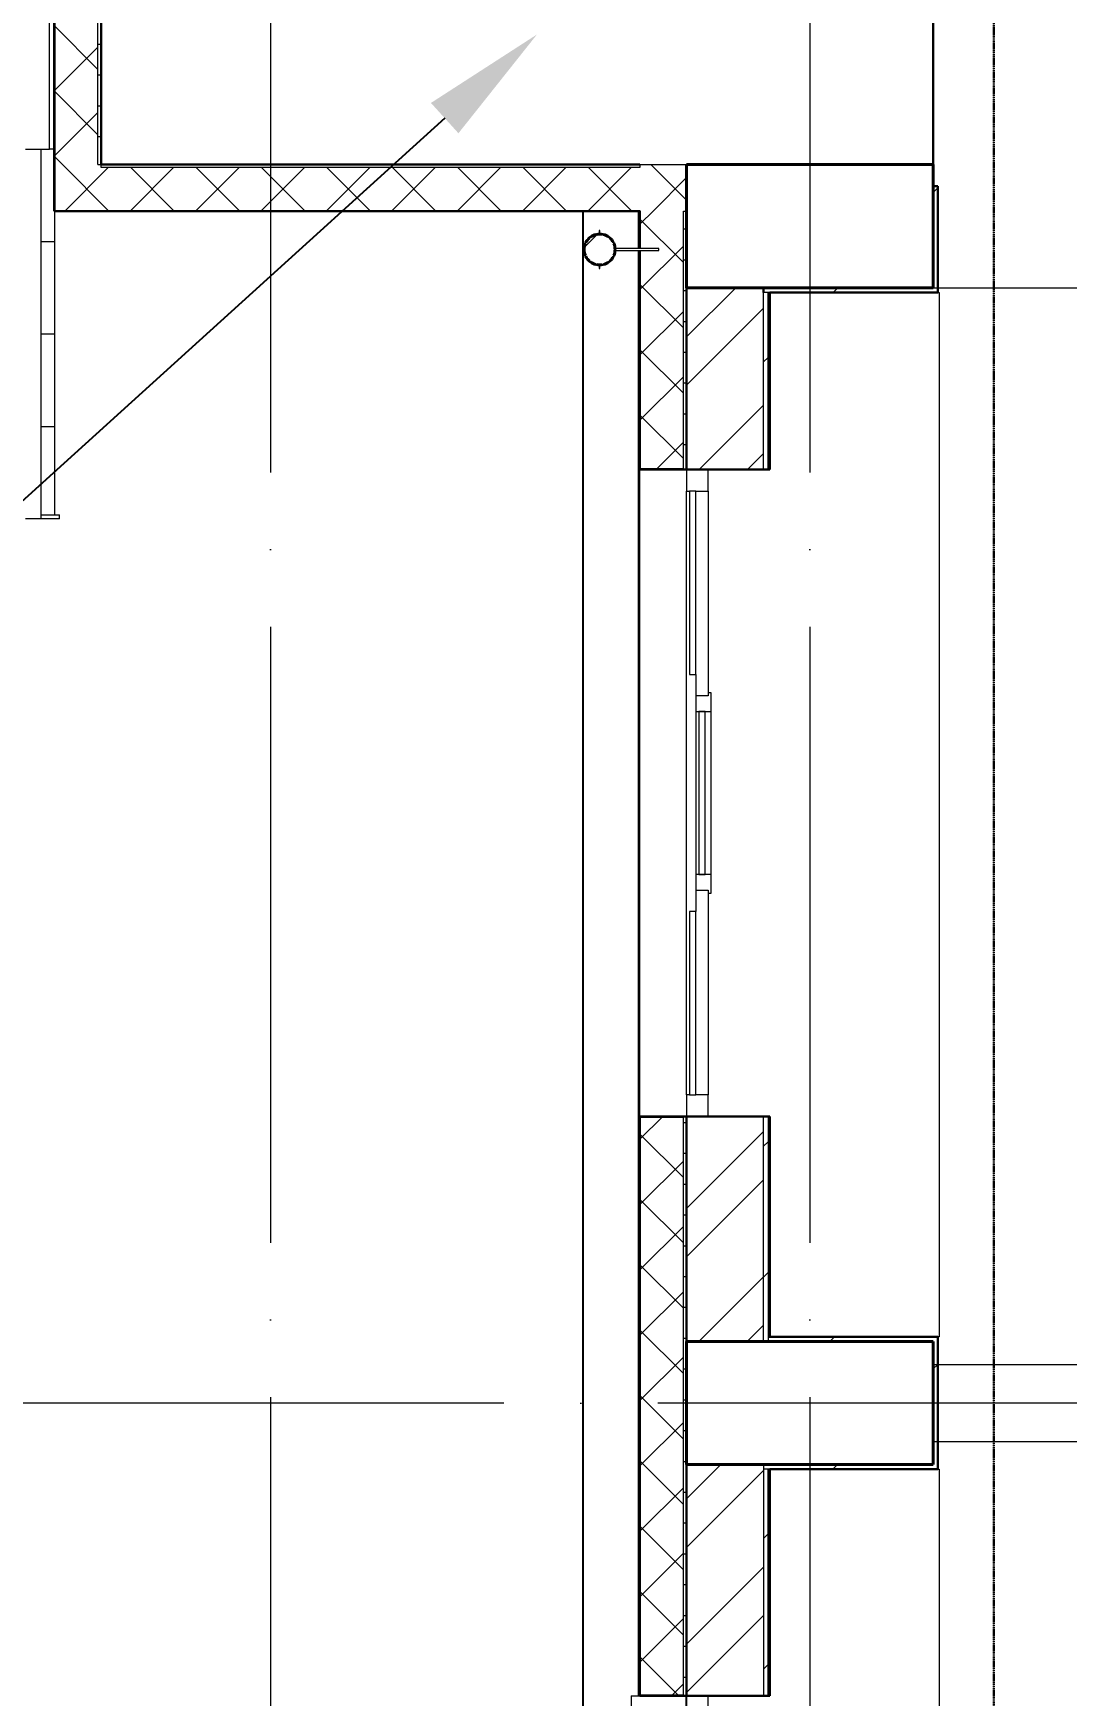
# Model space of a CAD drawing. Header units: millimetres. Extents: x -259793 to 503324, y -44556 to 93494.
# Drawn here: x -35478 to -32124, y 4856 to 10252 of the extents above; entities that cross this region are included whole.
import ezdxf
from ezdxf import colors
from ezdxf.entities.mleader import LeaderData, LeaderLine
from ezdxf.math import Vec2, Vec3

# ---------------------------------------------------------------- set-up
doc = ezdxf.new("R2010")
doc.units = ezdxf.units.MM
for name, pattern in [('ADSK_Линия сетки', [25, 20, -2.5, 0, -2.5]), ('ADSK_Сверху', [450, 300, -150]), ('фантом2', [31.75, 15.875, -3.175, 3.175, -3.175, 3.175, -3.175])]:
    doc.linetypes.add(name, pattern=pattern)
for name, color, linetype, lineweight in [('_ Окна', 7, 'Continuous', 9), ('RC-Выноски', 7, 'Continuous', 0), ('Лестницы', 252, 'Continuous', 9), ('Линии', 7, 'Continuous', 9), ('лс', 5, 'Continuous', 30), ('Несущие колонны', 252, 'Continuous', 18), ('Обобщенные модели', 252, 'Continuous', 18), ('Ограждение', 252, 'Continuous', 9), ('Окна', 252, 'Continuous', 9), ('Оси', 252, 'Continuous', 9), ('Стены внутренние', 7, 'Continuous', 18), ('Стены наружные', 7, 'Continuous', 18), ('Стены штриховка', 7, 'Continuous', 9)]:
    doc.layers.add(name, color=color, linetype=linetype, lineweight=lineweight)
doc.layers.add('Стены', color=194, linetype='Continuous')
doc.styles.add('Mipgost_5', font='', dxfattribs={"height": 250})
doc.styles.get('Mipgost_5').set_extended_font_data('Mipgost')

# ---------------------------------------------------------------- blocks, each defined once
blk = doc.blocks.new('1 этаж')
at = {"layer": 'Обобщенные модели', "lineweight": 9, "true_color": 0x636466}
h = blk.add_hatch(dxfattribs=at)
h.set_pattern_fill('FP_8', color=251, style=0, pattern_type=2)
h.set_pattern_definition([(45, (-32119.82, 96), (-106.066, 106.066), [])])
h.paths.add_polyline_path([(-33647.3, 10881.5), (-33624.9, 10882.4), (-33605.5, 10892.5), (-33592.3, 10910.6), (-33587.8, 10930.3), (-33593.5, 10952.9), (-33608.5, 10970.3), (-33628.3, 10979), (-33651.3, 10977.9), (-33670.3, 10967.7), (-33683.3, 10949.9), (-33687.8, 10930.3), (-33682.1, 10907.6), (-33667.1, 10890.3), (-33649.2, 10881.8)])
at = {"layer": '_ Окна', "color": 251, "lineweight": 18, "true_color": 0x636466}
for p, q in [((-33355.8, 10216.3), (-33355.8, 10146.3)), ((-33285.8, 10146.3), (-33285.8, 10216.3)), ((-33355.8, 10146.3), (-33345.8, 10146.3)), ((-33325.8, 10146.3), (-33285.8, 10146.3)), ((-33285.8, 9481.3), (-33325.8, 9481.3)), ((-33325.8, 9481.3), (-33325.8, 9431.3)), ((-33275.8, 9491.3), (-33285.8, 9491.3)), ((-33285.8, 9491.3), (-33285.8, 9481.3)), ((-33275.8, 9431.3), (-33275.8, 9491.3)), ((-33325.8, 9431.3), (-33275.8, 9431.3)), ((-33275.8, 8901.3), (-33325.8, 8901.3)), ((-33325.8, 8901.3), (-33325.8, 8851.3)), ((-33325.8, 8851.3), (-33285.8, 8851.3)), ((-33285.8, 8851.3), (-33285.8, 8841.3)), ((-33275.8, 8841.3), (-33275.8, 8901.3)), ((-33285.8, 8841.3), (-33275.8, 8841.3)), ((-33345.8, 8186.3), (-33355.8, 8186.3)), ((-33355.8, 8186.3), (-33355.8, 8116.3)), ((-33285.8, 8186.3), (-33325.8, 8186.3)), ((-33285.8, 8116.3), (-33285.8, 8186.3)), ((-33355.8, 6236.3), (-33355.8, 6166.3)), ((-33285.8, 6166.3), (-33285.8, 6236.3))]:
    blk.add_line(p, q, dxfattribs=at)
at = {"layer": '_ Окна', "color": 251, "true_color": 0x636466}
for p, q in [((-33325.8, 10146.3), (-33345.8, 10146.3)), ((-33345.8, 10146.3), (-33345.8, 9551.3)), ((-33325.8, 9551.3), (-33325.8, 10146.3)), ((-33345.8, 9551.3), (-33325.8, 9551.3)), ((-33295.8, 9431.3), (-33315.8, 9431.3)), ((-33315.8, 9431.3), (-33315.8, 8901.3)), ((-33295.8, 8901.3), (-33295.8, 9431.3)), ((-33315.8, 8901.3), (-33295.8, 8901.3)), ((-33325.8, 8781.3), (-33345.8, 8781.3)), ((-33345.8, 8781.3), (-33345.8, 8186.3)), ((-33325.8, 8186.3), (-33325.8, 8781.3)), ((-33345.8, 8186.3), (-33325.8, 8186.3))]:
    blk.add_line(p, q, dxfattribs=at)
at = {"layer": 'Лестницы', "color": 251, "true_color": 0x636466}
for p, q in [((-35450.8, 11256.3), (-35422.8, 11256.3)), ((-35450.8, 11256.3), (-35422.8, 11256.3)), ((-35405.8, 10956.3), (-35405.8, 11054.3)), ((-35450.8, 10956.3), (-35405.8, 10956.3)), ((-35450.8, 10956.3), (-35405.8, 10956.3)), ((-35405.8, 10656.3), (-35405.8, 10956.3)), ((-35450.8, 10656.3), (-35405.8, 10656.3)), ((-35450.8, 10656.3), (-35405.8, 10656.3)), ((-35405.8, 10356.3), (-35405.8, 10656.3)), ((-35450.8, 10356.3), (-35405.8, 10356.3)), ((-35450.8, 10356.3), (-35405.8, 10356.3)), ((-35405.8, 10069.3), (-35405.8, 10356.3))]:
    blk.add_line(p, q, dxfattribs=at)
at = {"layer": 'Линии', "color": 251, "linetype": 'ADSK_Сверху', "ltscale": 100, "true_color": 0x636466}
for p, q in [((-32555.8, 10806.3), (-30805.8, 10806.3)), ((-32555.8, 7311.3), (-30805.8, 7311.3)), ((-32555.8, 7061.3), (-30805.8, 7061.3))]:
    blk.add_line(p, q, dxfattribs=at)
at = {"layer": 'Несущие колонны', "color": 251, "lineweight": 40, "true_color": 0x636466}
for p, q in [((-33355.8, 11206.3), (-32555.8, 11206.3)), ((-33355.8, 10806.3), (-33355.8, 11206.3)), ((-32555.8, 11206.3), (-33355.8, 11206.3)), ((-33355.8, 11206.3), (-33355.8, 10806.3)), ((-32555.8, 11206.3), (-32555.8, 10806.3)), ((-32555.8, 10806.3), (-32555.8, 11206.3)), ((-32555.8, 10806.3), (-33355.8, 10806.3)), ((-33105.8, 10806.3), (-32555.8, 10806.3)), ((-33355.8, 7386.3), (-32555.8, 7386.3)), ((-33355.8, 6986.3), (-33355.8, 7386.3)), ((-33355.8, 7386.3), (-33355.8, 6986.3)), ((-32555.8, 7386.3), (-33105.8, 7386.3)), ((-32555.8, 7386.3), (-32555.8, 6986.3)), ((-32555.8, 6986.3), (-32555.8, 7386.3)), ((-32555.8, 6986.3), (-33355.8, 6986.3)), ((-33105.8, 6986.3), (-32555.8, 6986.3))]:
    blk.add_line(p, q, dxfattribs=at)
at = {"layer": 'Несущие колонны', "color": 251, "true_color": 0x636466}
for p, q in [((-33355.8, 10806.3), (-33105.8, 10806.3)), ((-33105.8, 7386.3), (-33355.8, 7386.3)), ((-33355.8, 6986.3), (-33105.8, 6986.3))]:
    blk.add_line(p, q, dxfattribs=at)
at = {"layer": 'Обобщенные модели', "color": 251, "true_color": 0x636466}
for p, q in [((-33636.8, 10992.3), (-33638.8, 10992.3)), ((-33638.8, 10992.3), (-33638.8, 10982.3)), ((-33636.8, 10992.3), (-33638.8, 10992.3)), ((-33638.8, 10992.3), (-33638.8, 10982.3)), ((-33636.8, 10992.3), (-33638.8, 10992.3)), ((-33638.8, 10992.3), (-33638.8, 10982.3)), ((-33636.8, 10992.3), (-33638.8, 10992.3)), ((-33638.8, 10992.3), (-33638.8, 10982.3)), ((-33638.8, 10980.3), (-33638.8, 10982.3)), ((-33636.8, 10980.3), (-33638.8, 10980.3)), ((-33636.8, 10982.3), (-33636.8, 10992.3)), ((-33636.8, 10982.3), (-33636.8, 10992.3)), ((-33636.8, 10982.3), (-33636.8, 10992.3)), ((-33636.8, 10982.3), (-33636.8, 10992.3)), ((-33636.8, 10982.3), (-33636.8, 10980.3)), ((-33445.8, 10933.6), (-33585.8, 10933.6)), ((-33585.8, 10933.6), (-33585.8, 10931.1)), ((-33585.8, 10929.4), (-33585.8, 10927)), ((-33585.8, 10927), (-33445.8, 10927)), ((-33445.8, 10927), (-33445.8, 10933.6)), ((-33638.8, 10878.3), (-33638.8, 10880.3)), ((-33638.8, 10880.3), (-33636.8, 10880.3)), ((-33638.8, 10878.3), (-33638.8, 10868.3)), ((-33638.8, 10878.3), (-33638.8, 10868.3)), ((-33638.8, 10878.3), (-33638.8, 10868.3)), ((-33638.8, 10878.3), (-33638.8, 10868.3)), ((-33638.8, 10868.3), (-33636.8, 10868.3)), ((-33638.8, 10868.3), (-33636.8, 10868.3)), ((-33638.8, 10868.3), (-33636.8, 10868.3)), ((-33638.8, 10868.3), (-33636.8, 10868.3)), ((-33636.8, 10880.3), (-33636.8, 10878.3)), ((-33636.8, 10868.3), (-33636.8, 10878.3)), ((-33636.8, 10868.3), (-33636.8, 10878.3)), ((-33636.8, 10868.3), (-33636.8, 10878.3)), ((-33636.8, 10868.3), (-33636.8, 10878.3))]:
    blk.add_line(p, q, dxfattribs=at)
for radius, start, end in [(52, 0, 180), (50, 0, 180), (52, 180, 0), (50, 180, 0)]:
    blk.add_arc((-33637.8, 10930.3), radius, start, end, dxfattribs=at)
at = {"layer": 'Обобщенные модели', "color": 251, "lineweight": 40, "true_color": 0x636466}
for start, end in [(131.0768, 152.8285), (103.6312, 126.2008), (78.9964, 101.0036), (53.7992, 76.3688), (27.1715, 49.417), (156.6941, 180), (180, 203.3059), (207.1715, 228.9232), (310.583, 332.8285), (0, 23.3059), (336.6941, 0), (233.7992, 256.3688), (258.9964, 281.0036), (284.3935, 306.2008)]:
    blk.add_arc((-33637.8, 10930.3), 50, start, end, dxfattribs=at)
at = {"layer": 'Ограждение', "color": 251, "true_color": 0x636466}
for p, q in [((-35500.8, 11256.3), (-35450.8, 11256.3)), ((-35450.8, 11256.3), (-35450.8, 10056.3)), ((-32540.8, 10791.3), (-32535.8, 10791.3)), ((-32535.8, 10791.3), (-32535.8, 7401.3)), ((-35450.8, 10056.3), (-35500.8, 10056.3)), ((-32535.8, 7401.3), (-32540.8, 7401.3)), ((-32540.8, 6971.3), (-32535.8, 6971.3)), ((-32535.8, 6971.3), (-32535.8, 3371.3))]:
    blk.add_line(p, q, dxfattribs=at)
at = {"layer": 'Окна', "color": 251, "true_color": 0x636466}
for p, q in [((-33355.8, 8186.3), (-33355.8, 10146.3)), ((-33285.8, 10146.3), (-33285.8, 9491.3)), ((-33325.8, 9551.3), (-33325.8, 9481.3)), ((-33325.8, 9431.3), (-33325.8, 8901.3)), ((-33275.8, 8901.3), (-33275.8, 9431.3)), ((-33325.8, 8851.3), (-33325.8, 8781.3)), ((-33285.8, 8841.3), (-33285.8, 8186.3)), ((-33535.8, 6236.3), (-33505.8, 6236.3)), ((-33535.8, 6236.3), (-33535.8, 4136.3)), ((-33356.8, 4136.3), (-33356.8, 6236.3))]:
    blk.add_line(p, q, dxfattribs=at)
at = {"layer": 'Оси', "color": 251, "linetype": 'ADSK_Линия сетки', "ltscale": 100, "true_color": 0x636466}
for p, q in [((-34705.8, 32206.9), (-34705.8, -33769.9)), ((-32955.8, 32206.9), (-32955.8, -33769.9)), ((-26448.4, 7186.3), (-72528.1, 7186.3))]:
    blk.add_line(p, q, dxfattribs=at)
at = {"layer": 'Стены', "color": 251, "true_color": 0x636466}
for p, q in [((-33690.8, -4641.7), (-33690.8, 11054.3)), ((-33510.8, 10933.1), (-33510.8, 11054.3)), ((-33510.8, 6236.3), (-33510.8, 10927.4))]:
    blk.add_line(p, q, dxfattribs=at)
at = {"layer": 'Стены внутренние', "color": 251, "lineweight": 30, "true_color": 0x636466}
for p, q in [((-35407.8, 12766.3), (-35407.8, 11054.3)), ((-35255.8, 12766.3), (-35255.8, 11206.3)), ((-32555.8, 11206.3), (-32555.8, 11706.3)), ((-35255.8, 11206.3), (-33507.8, 11206.3)), ((-33355.8, 11206.3), (-32555.8, 11206.3)), ((-33355.8, 11054.3), (-33355.8, 11206.3)), ((-35407.8, 11054.3), (-33507.8, 11054.3)), ((-33507.8, 11054.3), (-33507.8, 10932.9)), ((-33507.8, 10927.4), (-33507.8, 10216.3)), ((-33507.8, 10216.3), (-33365.8, 10216.3)), ((-33507.8, 8116.3), (-33507.8, 6236.3)), ((-33365.8, 8116.3), (-33507.8, 8116.3)), ((-33507.8, 6236.3), (-33365.8, 6236.3))]:
    blk.add_line(p, q, dxfattribs=at)
at = {"layer": 'Стены внутренние', "color": 251, "linetype": 'Continuous', "lineweight": 9, "true_color": 0x636466}
for p, q in [((-35265.8, 11515.1), (-35405.8, 11655.1)), ((-35405.8, 11447.1), (-35265.8, 11587.1)), ((-35265.8, 11303), (-35405.8, 11443)), ((-35405.8, 11375.4), (-35407.8, 11371.9)), ((-35405.8, 11235), (-35265.8, 11375)), ((-35381.2, 11206.3), (-35405.8, 11230.9)), ((-35231.2, 11056.3), (-35381.2, 11206.3)), ((-35372.4, 11056.3), (-35232.4, 11196.3)), ((-35160.3, 11056.3), (-35020.3, 11196.3)), ((-35019.1, 11056.3), (-35159.1, 11196.3)), ((-34948.1, 11056.3), (-34808.1, 11196.3)), ((-34806.9, 11056.3), (-34946.9, 11196.3)), ((-34736, 11056.3), (-34596, 11196.3)), ((-34594.8, 11056.3), (-34734.8, 11196.3)), ((-34523.9, 11056.3), (-34383.9, 11196.3)), ((-34382.7, 11056.3), (-34522.7, 11196.3)), ((-34311.7, 11056.3), (-34171.7, 11196.3)), ((-34170.5, 11056.3), (-34310.5, 11196.3)), ((-34099.6, 11056.3), (-33959.6, 11196.3)), ((-33958.4, 11056.3), (-34098.4, 11196.3)), ((-33887.5, 11056.3), (-33747.5, 11196.3)), ((-33746.3, 11056.3), (-33886.3, 11196.3)), ((-33675.3, 11056.3), (-33535.3, 11196.3)), ((-33534.2, 11056.3), (-33674.2, 11196.3)), ((-33355.8, 11090.1), (-33472, 11206.3)), ((-33463.2, 11056.3), (-33355.8, 11163.7)), ((-34862.6, 11054.3), (-34863.8, 11056.3)), ((-34651.5, 11056.3), (-34652.6, 11054.3)), ((-33806.8, 11054.3), (-33807.9, 11056.3)), ((-33505.8, 11013.7), (-33463.2, 11056.3)), ((-33365.8, 10887.9), (-33505.8, 11027.9)), ((-33505.8, 10801.5), (-33365.8, 10941.5)), ((-33365.8, 10675.8), (-33505.8, 10815.8)), ((-33505.8, 10589.4), (-33365.8, 10729.4)), ((-33365.8, 10463.7), (-33505.8, 10603.7)), ((-33505.8, 10532.9), (-33507.8, 10536.4)), ((-33505.8, 10377.3), (-33365.8, 10517.3)), ((-33365.8, 10251.5), (-33505.8, 10391.5)), ((-33452.7, 10218.3), (-33365.8, 10305.2)), ((-33505.8, 8094.5), (-33506.5, 8095.7)), ((-33505.8, 8043.8), (-33435.4, 8114.3)), ((-33365.8, 7918.1), (-33505.8, 8058.1)), ((-33505.8, 7831.7), (-33365.8, 7971.7)), ((-33365.8, 7705.9), (-33505.8, 7845.9)), ((-33505.8, 7619.6), (-33365.8, 7759.6)), ((-33365.8, 7493.8), (-33505.8, 7633.8)), ((-33505.8, 7407.4), (-33365.8, 7547.4)), ((-33365.8, 7281.7), (-33505.8, 7421.7)), ((-33505.8, 7195.3), (-33365.8, 7335.3)), ((-33365.8, 7069.5), (-33505.8, 7209.5)), ((-33505.8, 6983.2), (-33365.8, 7123.2)), ((-33365.8, 6857.4), (-33505.8, 6997.4)), ((-33505.8, 6771), (-33365.8, 6911)), ((-33365.8, 6645.3), (-33505.8, 6785.3)), ((-33505.8, 6558.9), (-33365.8, 6698.9)), ((-33365.8, 6433.1), (-33505.8, 6573.1)), ((-33505.8, 6346.8), (-33365.8, 6486.8)), ((-33383.1, 6238.3), (-33505.8, 6361)), ((-33402.2, 6238.3), (-33365.8, 6274.6)), ((-33444.4, 6238.3), (-33444.5, 6238.1))]:
    blk.add_line(p, q, dxfattribs=at)
at = {"layer": 'Стены внутренние', "color": 251, "true_color": 0x636466}
for p, q in [((-33507.8, 11206.3), (-33355.8, 11206.3)), ((-33507.8, 8116.3), (-33507.8, 10216.3))]:
    blk.add_line(p, q, dxfattribs=at)
at = {"layer": 'Стены наружные', "color": 251, "true_color": 0x636466}
for p, q in [((-35422.8, 11256.3), (-35422.8, 12756.3)), ((-35407.8, 11256.3), (-35422.8, 11256.3)), ((-33105.8, 10806.3), (-33355.8, 10806.3)), ((-35450.8, 10069.3), (-35390.8, 10069.3)), ((-35390.8, 10056.3), (-35450.8, 10056.3)), ((-35390.8, 10056.3), (-35390.8, 10069.3)), ((-33355.8, 7386.3), (-33105.8, 7386.3)), ((-33105.8, 6986.3), (-33355.8, 6986.3))]:
    blk.add_line(p, q, dxfattribs=at)
at = {"layer": 'Стены наружные', "color": 251, "linetype": 'Continuous', "lineweight": 9, "true_color": 0x636466}
for p, q in [((-35255.8, 11596), (-35265.8, 11596)), ((-35255.8, 11496), (-35265.8, 11496)), ((-35255.8, 11396), (-35265.8, 11396)), ((-35255.8, 11296), (-35265.8, 11296)), ((-32555.8, 11115.2), (-32540.8, 11130.2)), ((-33355.8, 10996), (-33365.8, 10996)), ((-33355.8, 10896), (-33365.8, 10896)), ((-33355.8, 10796), (-33365.8, 10796)), ((-33355.8, 10646.6), (-33196.1, 10806.3)), ((-32879.7, 10791.3), (-32864.7, 10806.3)), ((-33355.8, 10489.5), (-33105.8, 10739.5)), ((-33355.8, 10696), (-33365.8, 10696)), ((-33090.8, 10721.6), (-33085.8, 10726.6)), ((-33090.8, 10650.9), (-33085.8, 10655.9)), ((-33355.8, 10596), (-33365.8, 10596)), ((-33105.8, 10565.2), (-33090.8, 10580.2)), ((-33090.8, 10580.2), (-33085.8, 10585.2)), ((-33355.8, 10496), (-33365.8, 10496)), ((-33090.8, 10509.4), (-33085.8, 10514.4)), ((-33314.7, 10216.3), (-33105.8, 10425.1)), ((-33090.8, 10438.7), (-33085.8, 10443.7)), ((-33355.8, 10396), (-33365.8, 10396)), ((-33090.8, 10368), (-33085.8, 10373)), ((-33355.8, 10296), (-33365.8, 10296)), ((-33157.5, 10216.3), (-33105.8, 10268)), ((-33090.8, 10297.3), (-33085.8, 10302.3)), ((-33090.8, 10226.6), (-33085.8, 10231.6)), ((-33355.8, 8096), (-33365.8, 8096)), ((-33090.8, 8105.3), (-33085.8, 8110.3)), ((-33355.8, 7817.8), (-33105.8, 8067.8)), ((-33355.8, 7996), (-33365.8, 7996)), ((-33105.8, 8019.6), (-33090.8, 8034.6)), ((-33090.8, 8034.6), (-33085.8, 8039.6)), ((-33090.8, 7963.9), (-33085.8, 7968.9)), ((-33355.8, 7896), (-33365.8, 7896)), ((-33355.8, 7660.7), (-33105.8, 7910.7)), ((-33090.8, 7893.1), (-33085.8, 7898.1)), ((-33090.8, 7822.4), (-33085.8, 7827.4)), ((-33355.8, 7796), (-33365.8, 7796)), ((-33090.8, 7751.7), (-33085.8, 7756.7)), ((-33355.8, 7696), (-33365.8, 7696)), ((-33090.8, 7681), (-33085.8, 7686)), ((-33105.8, 7595.3), (-33090.8, 7610.3)), ((-33090.8, 7610.3), (-33085.8, 7615.3)), ((-33355.8, 7596), (-33365.8, 7596)), ((-33315.9, 7386.3), (-33105.8, 7596.4)), ((-33090.8, 7539.6), (-33085.8, 7544.6)), ((-33355.8, 7496), (-33365.8, 7496)), ((-33090.8, 7468.9), (-33085.8, 7473.9)), ((-33355.8, 7396), (-33365.8, 7396)), ((-33158.7, 7386.3), (-33105.8, 7439.2)), ((-33087.7, 7401.3), (-33085.8, 7403.2)), ((-32890.6, 7386.3), (-32875.6, 7401.3)), ((-33355.8, 7296), (-33365.8, 7296)), ((-32555.8, 7296.8), (-32540.8, 7311.8)), ((-33355.8, 7196), (-33365.8, 7196)), ((-33355.8, 7096), (-33365.8, 7096)), ((-33355.8, 6996), (-33365.8, 6996)), ((-33355.8, 6874.9), (-33244.4, 6986.3)), ((-33355.8, 6717.7), (-33105.8, 6967.7)), ((-32881.3, 6971.3), (-32866.3, 6986.3)), ((-33090.8, 6903.2), (-33085.8, 6908.2)), ((-33355.8, 6896), (-33365.8, 6896)), ((-33090.8, 6832.5), (-33085.8, 6837.5)), ((-33355.8, 6796), (-33365.8, 6796)), ((-33105.8, 6746.8), (-33090.8, 6761.8)), ((-33090.8, 6761.8), (-33085.8, 6766.8)), ((-33355.8, 6696), (-33365.8, 6696)), ((-33090.8, 6691.1), (-33085.8, 6696.1)), ((-33355.8, 6403.4), (-33105.8, 6653.4)), ((-33355.8, 6596), (-33365.8, 6596)), ((-33090.8, 6620.4), (-33085.8, 6625.4)), ((-33090.8, 6549.6), (-33085.8, 6554.6)), ((-33355.8, 6496), (-33365.8, 6496)), ((-33355.8, 6246.3), (-33105.8, 6496.3)), ((-33090.8, 6478.9), (-33085.8, 6483.9)), ((-33355.8, 6396), (-33365.8, 6396)), ((-33090.8, 6408.2), (-33085.8, 6413.2)), ((-33105.8, 6322.5), (-33090.8, 6337.5)), ((-33090.8, 6337.5), (-33085.8, 6342.5)), ((-33355.8, 6296), (-33365.8, 6296)), ((-33090.8, 6266.8), (-33085.8, 6271.8))]:
    blk.add_line(p, q, dxfattribs=at)
at = {"layer": 'Стены наружные', "color": 251, "lineweight": 30, "true_color": 0x636466}
for p, q in [((-32555.8, 11136.3), (-32555.8, 10806.3)), ((-32540.8, 11136.3), (-32555.8, 11136.3)), ((-32540.8, 10791.3), (-32540.8, 11136.3)), ((-33355.8, 10216.3), (-33355.8, 11054.3)), ((-33105.8, 10791.3), (-33105.8, 10806.3)), ((-32555.8, 10806.3), (-33105.8, 10806.3)), ((-33085.8, 10791.3), (-32540.8, 10791.3)), ((-33085.8, 10216.3), (-33085.8, 10791.3)), ((-33365.8, 10216.3), (-33085.8, 10216.3)), ((-33085.8, 8116.3), (-33365.8, 8116.3)), ((-33355.8, 6236.3), (-33355.8, 8116.3)), ((-33085.8, 7401.3), (-33085.8, 8116.3)), ((-33090.8, 7401.3), (-32540.8, 7401.3)), ((-32540.8, 6971.3), (-32540.8, 7401.3)), ((-33105.8, 7386.3), (-32555.8, 7386.3)), ((-32555.8, 7386.3), (-32555.8, 6986.3)), ((-32555.8, 6986.3), (-33105.8, 6986.3)), ((-33085.8, 6971.3), (-32540.8, 6971.3)), ((-33085.8, 6236.3), (-33085.8, 6971.3)), ((-33365.8, 6236.3), (-33085.8, 6236.3))]:
    blk.add_line(p, q, dxfattribs=at)
at = {"layer": 'Стены штриховка', "color": 251, "true_color": 0x636466}
for p, q in [((-35405.8, 12764.3), (-35405.8, 11054.3)), ((-35265.8, 11206.3), (-35265.8, 12766.3)), ((-35265.8, 11206.3), (-35255.8, 11206.3)), ((-35255.8, 11196.3), (-35255.8, 11206.3)), ((-33507.8, 11196.3), (-35255.8, 11196.3)), ((-33507.8, 11206.3), (-33507.8, 11196.3)), ((-33505.8, 11056.3), (-35407.8, 11056.3)), ((-33505.8, 10932.9), (-33505.8, 11056.3)), ((-33365.8, 10216.3), (-33365.8, 11054.3)), ((-33365.8, 11054.3), (-33355.8, 11054.3)), ((-33505.8, 10218.3), (-33505.8, 10927.4)), ((-33105.8, 10216.3), (-33105.8, 10791.3)), ((-33085.8, 10791.3), (-33105.8, 10791.3)), ((-33090.8, 10216.3), (-33090.8, 10791.3)), ((-33365.8, 10218.3), (-33505.8, 10218.3)), ((-33505.8, 6238.3), (-33505.8, 8114.3)), ((-33505.8, 8114.3), (-33365.8, 8114.3)), ((-33365.8, 6236.3), (-33365.8, 8116.3)), ((-33105.8, 7386.3), (-33105.8, 8116.3)), ((-33090.8, 8116.3), (-33090.8, 7386.3)), ((-33105.8, 6986.3), (-33105.8, 6236.3)), ((-33085.8, 6971.3), (-33105.8, 6971.3)), ((-33090.8, 6236.3), (-33090.8, 6971.3)), ((-33365.8, 6238.3), (-33505.8, 6238.3))]:
    blk.add_line(p, q, dxfattribs=at)

msp = doc.modelspace()

# ---------------------------------------------------------------- linework, layer by layer
at = {"layer": 'лс', "color": 6, "linetype": 'фантом2', "ltscale": 0.2}
msp.add_lwpolyline([(-24334.38349, -12396.8036), (-24334.38349, -14006.03052), (-32360.0423, -14006.03052), (-32360.0423, 11813.27643), (-33381.33523, 11813.27643)], dxfattribs=at)

# ---------------------------------------------------------------- block references
msp.add_blockref('1 этаж', (-2, -1380.07963))

# ---------------------------------------------------------------- next in the draw order: leaders
at = {"layer": 'RC-Выноски', "lineweight": 5}
ml = msp.add_multileader_mtext('Standard', dxfattribs=at)
ml.set_content('МЛ3 на 3 этаж  ', color=256, style='Mipgost_5')
ml.set_leader_properties()
ml.build(insert=Vec2(0, 0))
ml.multileader.update_dxf_attribs({"has_text_frame": 1, "text_left_attachment_type": 6, "text_right_attachment_type": 6, "dogleg_length": 2, "arrow_head_size": 404, "scale": 100})
ctx = ml.context
ctx.base_point, ctx.scale, ctx.char_height, ctx.arrow_head_size, ctx.landing_gap_size, ctx.plane_origin = Vec3(-39296.31845, 7404.2405), 100, 252.5, 404, 101, Vec3(-518081.02343, -436198.5047)
ctx.left_attachment, ctx.right_attachment = 6, 6
notes = []
notes.append((ctx, [(1, (1, 1, 0), (-36980.53273, 7404.2405), (-1, 0), 202, [(0, [(-33843.28362, 10248.08397)], 0, [])])]))
ctx.mtext.insert, ctx.mtext.flow_direction = Vec3(-39195.31845, 7707.2405), 5
ctx.mtext.has_bg_fill, ctx.mtext.bg_color, ctx.mtext.bg_scale_factor, ctx.mtext.bg_transparency, ctx.mtext.use_window_bg_color = 1, -1027028792, 1.5, 0, 1
for ctx, leaders in notes:
    for number, flags, end, landing, length, lines in leaders:
        leader = LeaderData()
        leader.index, (leader.has_last_leader_line, leader.has_dogleg_vector, leader.attachment_direction) = number, flags
        leader.last_leader_point, leader.dogleg_vector, leader.dogleg_length = Vec3(end), Vec3(landing), length
        for number, points, colour, breaks in lines:
            line = LeaderLine()
            line.index, line.vertices, line.color, line.breaks = number, Vec3.list(points), colors.encode_raw_color(colour), breaks
            leader.lines.append(line)
        ctx.leaders.append(leader)

doc.saveas('drawing.dxf')
